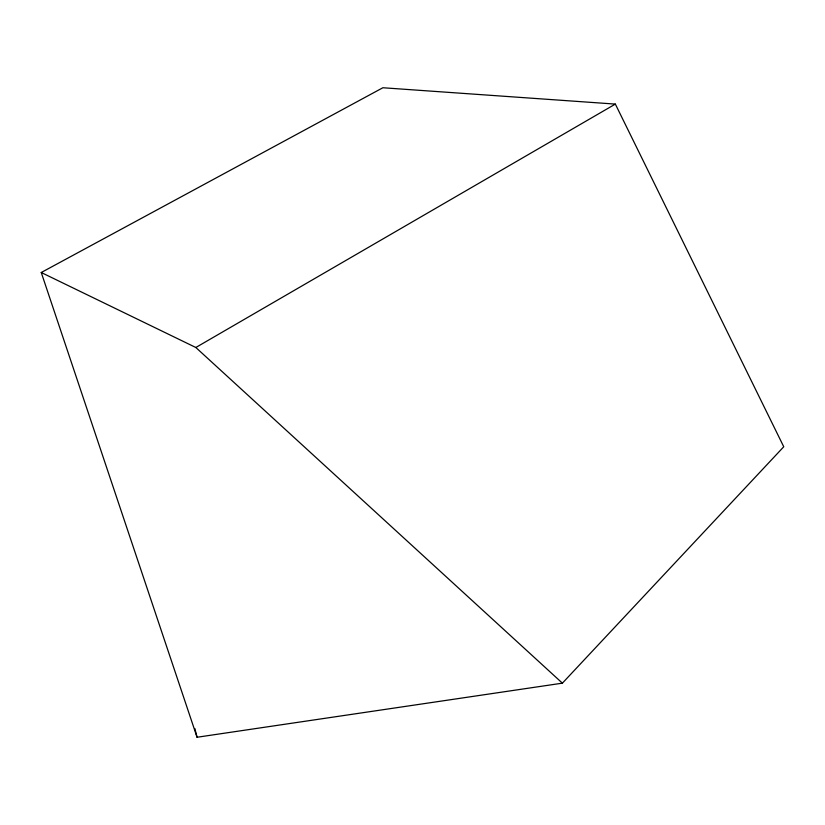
<?xml version="1.0" encoding="UTF-8"?>
<svg xmlns="http://www.w3.org/2000/svg" width="825" height="825" viewBox="0 0 825 825"><rect width="100%" height="100%" fill="white"/><g stroke="black" fill="none" stroke-linecap="round" stroke-linejoin="round"><path stroke-width="1.24" d="M562.392 683.162L783.75 446.758L615.347 104.094L382.872 87.749L41.25 272.508L197.062 737.251L562.392 683.162L195.834 347.5L41.25 272.508M195.834 347.5L615.347 104.094M194.844 728.506L197.062 737.251"/></g></svg>
